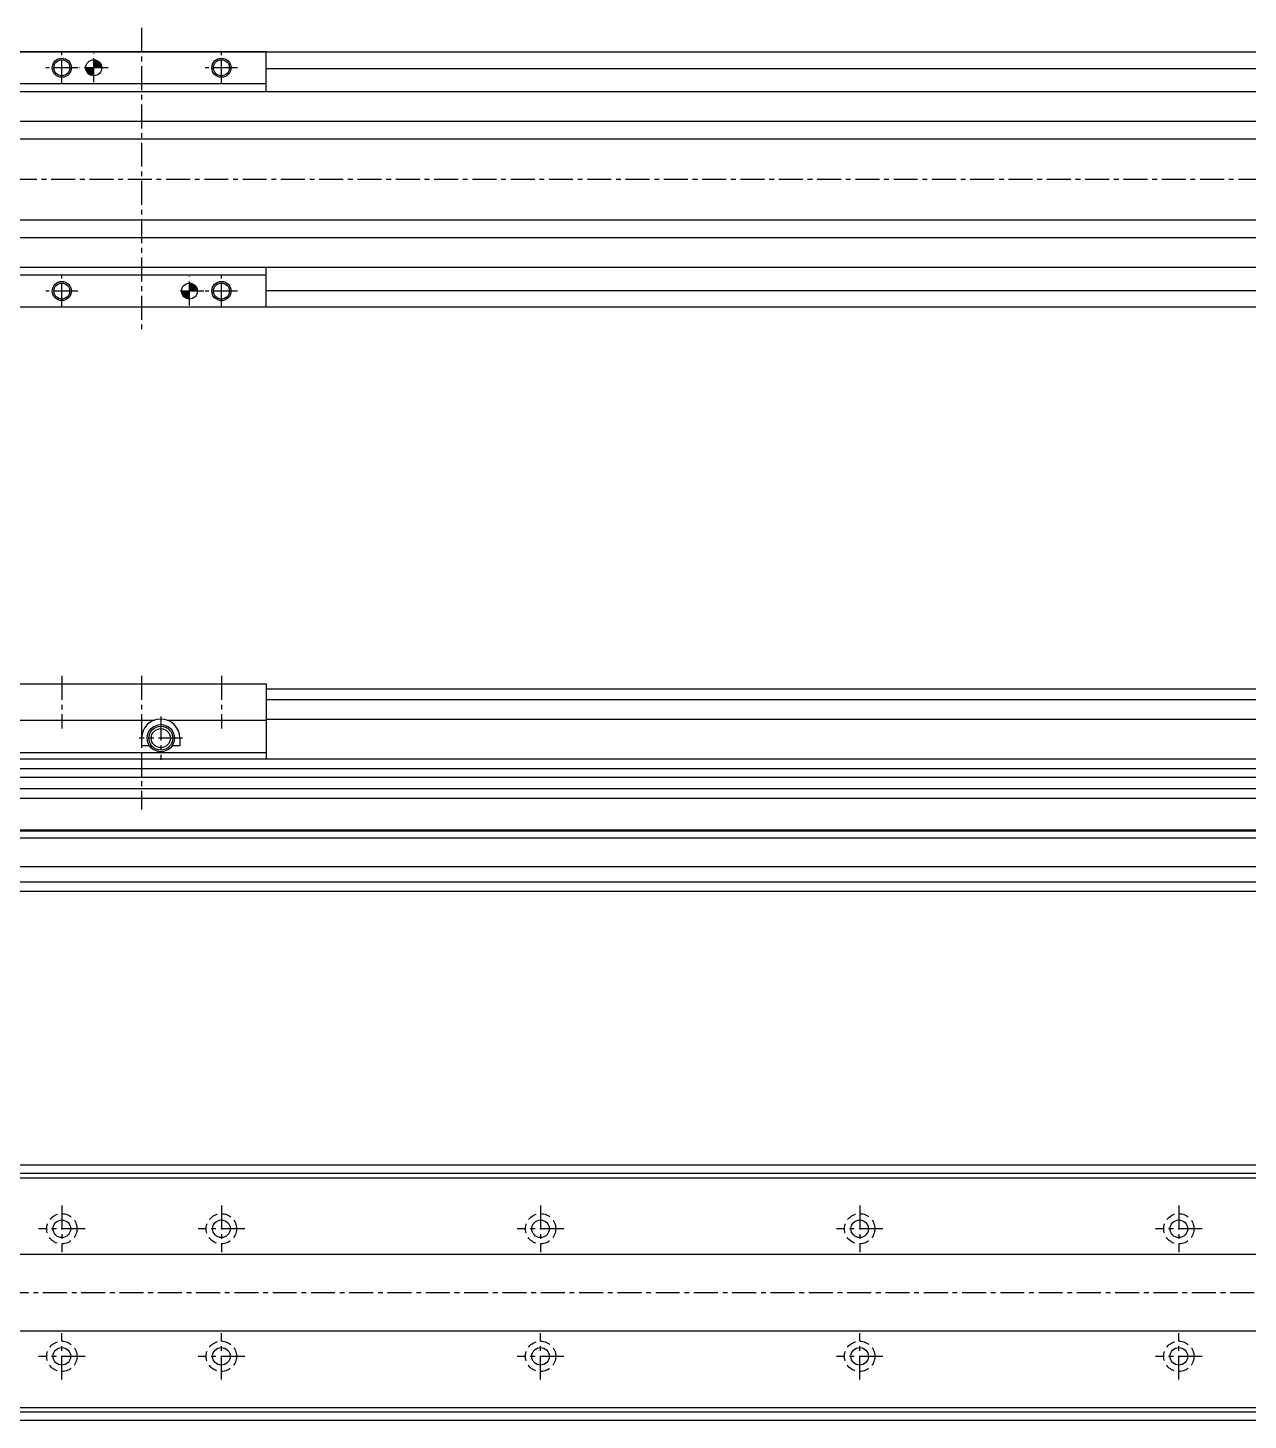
# Model space of a CAD drawing. Extents: x -693 to 750, y 35 to 506.
# Drawn here: x -333.1 to 49.3, y 69.3 to 505.8 of the extents above; entities that cross this region are included whole.
import ezdxf

# ---------------------------------------------------------------- set-up
doc = ezdxf.new("R2010")
doc.units = 0
doc.linetypes.add('CENTER', pattern=[12, 7.5, -1.5, 1.5, -1.5])
doc.linetypes.add('DASHED', pattern=[4.5, 3, -1.5])
doc.layers.get('0').update_dxf_attribs({"linetype": 'CONTINUOUS'})
doc.layers.add('CENTER', color=1, linetype='CENTER')

# ---------------------------------------------------------------- blocks, each defined once
blk = doc.blocks.new('*X3')
at = {"color": 0}
for p, q in [((-282.42, 425.76), (-282.42, 425.76)), ((-282.42, 425.53), (-282.2, 425.75)), ((-282.42, 425.31), (-282.01, 425.73)), ((-282.42, 425.09), (-281.82, 425.69)), ((-282.42, 424.86), (-281.65, 425.64)), ((-282.42, 424.64), (-281.48, 425.58)), ((-282.42, 424.42), (-281.33, 425.51)), ((-282.42, 424.19), (-281.18, 425.43)), ((-282.42, 423.97), (-281.04, 425.35)), ((-282.42, 423.75), (-280.91, 425.26)), ((-282.42, 423.52), (-280.79, 425.16)), ((-282.42, 423.3), (-280.67, 425.05)), ((-282.23, 423.26), (-280.56, 424.94)), ((-282.01, 423.26), (-280.46, 424.81)), ((-281.79, 423.26), (-280.37, 424.69)), ((-281.56, 423.26), (-280.28, 424.55)), ((-281.34, 423.26), (-280.2, 424.41)), ((-281.12, 423.26), (-280.13, 424.25)), ((-280.89, 423.26), (-280.06, 424.09)), ((-280.67, 423.26), (-280.01, 423.92)), ((-280.45, 423.26), (-279.97, 423.74)), ((-280.22, 423.26), (-279.94, 423.55)), ((-284.92, 423.26), (-284.92, 423.26)), ((-284.91, 423.04), (-284.69, 423.26)), ((-284.89, 422.85), (-284.47, 423.26)), ((-284.85, 422.66), (-284.25, 423.26)), ((-284.8, 422.49), (-284.02, 423.26)), ((-284.74, 422.32), (-283.8, 423.26)), ((-284.67, 422.17), (-283.58, 423.26)), ((-284.59, 422.02), (-283.35, 423.26)), ((-284.51, 421.88), (-283.13, 423.26)), ((-284.42, 421.75), (-282.9, 423.26)), ((-284.32, 421.63), (-282.68, 423.26)), ((-284.21, 421.51), (-282.46, 423.26)), ((-284.09, 421.4), (-282.42, 423.08)), ((-283.97, 421.3), (-282.42, 422.85)), ((-283.84, 421.21), (-282.42, 422.63)), ((-283.71, 421.12), (-282.42, 422.4)), ((-283.56, 421.04), (-282.42, 422.18)), ((-283.41, 420.97), (-282.42, 421.96)), ((-283.25, 420.91), (-282.42, 421.73)), ((-283.08, 420.85), (-282.42, 421.51)), ((-282.9, 420.81), (-282.42, 421.29)), ((-282.71, 420.78), (-282.42, 421.06)), ((-282.5, 420.77), (-282.42, 420.84)), ((-280, 423.26), (-279.92, 423.34))]:
    blk.add_line(p, q, dxfattribs=at)
blk = doc.blocks.new('*X4')
at = {"color": 0}
for p, q in [((-314.92, 493.21), (-314.87, 493.26)), ((-314.91, 493), (-314.65, 493.26)), ((-314.88, 492.81), (-314.42, 493.26)), ((-314.84, 492.62), (-314.2, 493.26)), ((-314.79, 492.45), (-313.98, 493.26)), ((-314.73, 492.29), (-313.75, 493.26)), ((-314.65, 492.14), (-313.53, 493.26)), ((-314.58, 491.99), (-313.3, 493.26)), ((-314.49, 491.86), (-313.08, 493.26)), ((-314.39, 491.73), (-312.86, 493.26)), ((-314.29, 491.6), (-312.63, 493.26)), ((-314.18, 491.49), (-312.42, 493.25)), ((-312.42, 495.71), (-312.37, 495.76)), ((-312.42, 495.49), (-312.16, 495.75)), ((-312.42, 495.26), (-311.96, 495.72)), ((-312.42, 495.04), (-311.78, 495.68)), ((-312.42, 494.82), (-311.61, 495.63)), ((-312.42, 494.59), (-311.45, 495.57)), ((-312.42, 494.37), (-311.3, 495.5)), ((-312.42, 494.15), (-311.15, 495.42)), ((-312.42, 493.92), (-311.02, 495.33)), ((-312.42, 493.7), (-310.89, 495.24)), ((-312.42, 493.47), (-310.76, 495.13)), ((-312.41, 493.26), (-310.65, 495.03)), ((-312.19, 493.26), (-310.54, 494.91)), ((-311.96, 493.26), (-310.44, 494.79)), ((-311.74, 493.26), (-310.35, 494.66)), ((-311.52, 493.26), (-310.26, 494.52)), ((-311.29, 493.26), (-310.18, 494.37)), ((-311.07, 493.26), (-310.11, 494.22)), ((-310.84, 493.26), (-310.05, 494.06)), ((-310.62, 493.26), (-310, 493.88)), ((-310.4, 493.26), (-309.96, 493.7)), ((-310.17, 493.26), (-309.93, 493.5)), ((-309.95, 493.26), (-309.92, 493.29)), ((-314.07, 491.38), (-312.42, 493.03)), ((-313.95, 491.28), (-312.42, 492.8)), ((-313.82, 491.19), (-312.42, 492.58)), ((-313.68, 491.1), (-312.42, 492.36)), ((-313.53, 491.02), (-312.42, 492.13)), ((-313.38, 490.95), (-312.42, 491.91)), ((-313.22, 490.89), (-312.42, 491.69)), ((-313.04, 490.84), (-312.42, 491.46)), ((-312.86, 490.8), (-312.42, 491.24)), ((-312.66, 490.78), (-312.42, 491.02)), ((-312.45, 490.76), (-312.42, 490.79))]:
    blk.add_line(p, q, dxfattribs=at)

msp = doc.modelspace()

# ---------------------------------------------------------------- linework, layer by layer
at = {"color": 7, "linetype": 'CONTINUOUS'}
for p, q in [((-504.42, 498.26), (735.58, 498.26)), ((-258.42, 498.26), (-336.42, 498.26)), ((-258.42, 485.76), (-258.42, 498.26)), ((-258.42, 493.06), (735.58, 493.06)), ((-504.42, 485.76), (735.58, 485.76)), ((-258.42, 488.26), (-336.42, 488.26)), ((-258.42, 485.76), (735.58, 485.76)), ((-504.42, 476.53), (735.58, 476.53)), ((-504.42, 471), (735.58, 471)), ((-504.42, 445.53), (735.58, 445.53)), ((-504.42, 439.99), (735.58, 439.99)), ((-502.42, 430.76), (737.58, 430.76)), ((-258.42, 428.26), (-336.42, 428.26)), ((-258.42, 430.76), (735.58, 430.76)), ((-258.42, 418.26), (-258.42, 430.76)), ((-258.42, 423.46), (735.58, 423.46)), ((-504.42, 418.26), (735.58, 418.26)), ((-336.42, 418.26), (-258.42, 418.26)), ((-336.42, 300.09), (-258.42, 300.09)), ((-258.42, 300.09), (-258.42, 276.59)), ((-258.42, 298.59), (735.58, 298.59)), ((-258.42, 295.23), (735.58, 295.23)), ((-336.42, 288.72), (-293.5, 288.72)), ((-289.35, 288.72), (-258.42, 288.72)), ((-258.42, 289.09), (735.58, 289.09)), ((-297.42, 283.09), (-297.42, 280.84)), ((-297.42, 280.84), (-295.03, 280.84)), ((-287.82, 280.84), (-285.42, 280.84)), ((-285.42, 283.09), (-285.42, 280.84)), ((-504.42, 276.59), (735.58, 276.59)), ((-336.42, 278.59), (-258.42, 278.59)), ((-504.42, 273.59), (735.58, 273.59)), ((-504.42, 270.84), (735.58, 270.84)), ((-504.42, 267.34), (735.58, 267.34)), ((-504.42, 264.32), (735.58, 264.32)), ((-504.42, 254.39), (735.58, 254.39)), ((-504.42, 254.09), (735.58, 254.09)), ((-504.42, 251.85), (735.58, 251.85)), ((-504.42, 242.85), (735.58, 242.85)), ((-504.42, 238.09), (735.58, 238.09)), ((-504.42, 235.09), (735.58, 235.09)), ((-504.42, 149.3), (735.58, 149.3)), ((-504.42, 146.7), (735.58, 146.7)), ((-504.42, 145.3), (735.58, 145.3)), ((-504.42, 121.3), (735.58, 121.3)), ((-504.42, 97.3), (735.58, 97.3)), ((-504.42, 73.3), (735.58, 73.3)), ((-504.42, 71.9), (735.58, 71.9)), ((-504.42, 69.3), (735.58, 69.3))]:
    msp.add_line(p, q, dxfattribs=at)
for centre, radius in [((-322.42, 493.26), 3), ((-322.42, 493.26), 2.5), ((-312.42, 493.26), 2.5), ((-272.42, 493.26), 3), ((-272.42, 493.26), 2.5), ((-322.42, 423.26), 3), ((-322.42, 423.26), 2.5), ((-282.42, 423.26), 2.5), ((-272.42, 423.26), 3), ((-272.42, 423.26), 2.5), ((-291.42, 283.09), 4.25), ((-291.42, 283.09), 3.75), ((-291.42, 283.09), 3), ((-322.42, 129.3), 2.75), ((-272.42, 129.3), 2.75), ((-172.42, 129.3), 2.75), ((-72.42, 129.3), 2.75), ((27.58, 129.3), 2.75), ((-322.42, 89.3), 2.75), ((-272.42, 89.3), 2.75), ((-172.42, 89.3), 2.75), ((-72.42, 89.3), 2.75), ((27.58, 89.3), 2.75)]:
    msp.add_circle(centre, radius, dxfattribs=at)
at = {"color": 3, "linetype": 'DASHED'}
for centre in [(-322.42, 129.3), (-272.42, 129.3), (-172.42, 129.3), (-72.42, 129.3), (27.58, 129.3), (-322.42, 89.3), (-272.42, 89.3), (-172.42, 89.3), (-72.42, 89.3), (27.58, 89.3)]:
    msp.add_circle(centre, 4.75, dxfattribs=at)
at = {"color": 7, "linetype": 'CONTINUOUS'}
msp.add_arc((-291.42, 283.09), 6, 0, 180, dxfattribs=at)
at = {"layer": 'CENTER', "color": 1, "linetype": 'CENTER'}
for p, q in [((-297.42, 505.76), (-297.42, 410.76)), ((-322.42, 488.22), (-322.42, 498.3)), ((-312.42, 488.72), (-312.42, 497.8)), ((-272.42, 488.22), (-272.42, 498.3)), ((-317.38, 493.26), (-327.46, 493.26)), ((-307.88, 493.26), (-316.96, 493.26)), ((-267.38, 493.26), (-277.46, 493.26)), ((749.74, 458.26), (-541.84, 458.26)), ((-322.42, 418.22), (-322.42, 428.3)), ((-282.42, 418.72), (-282.42, 427.8)), ((-272.42, 418.22), (-272.42, 428.3)), ((-317.38, 423.26), (-327.46, 423.26)), ((-277.88, 423.26), (-286.96, 423.26)), ((-267.38, 423.26), (-277.46, 423.26)), ((-322.42, 302.59), (-322.42, 286.13)), ((-297.42, 302.59), (-297.42, 260.71)), ((-272.42, 302.59), (-272.42, 286.13)), ((-291.42, 289.88), (-291.42, 276.3)), ((-284.63, 283.09), (-298.21, 283.09)), ((-322.42, 136.59), (-322.42, 122.01)), ((-272.42, 136.59), (-272.42, 122.01)), ((-172.42, 136.59), (-172.42, 122.01)), ((-72.42, 136.59), (-72.42, 122.01)), ((27.58, 136.59), (27.58, 122.01)), ((-315.13, 129.3), (-329.71, 129.3)), ((-265.13, 129.3), (-279.71, 129.3)), ((-165.13, 129.3), (-179.71, 129.3)), ((-65.13, 129.3), (-79.71, 129.3)), ((34.87, 129.3), (20.29, 129.3)), ((-544.34, 109.3), (746.8, 109.3)), ((-322.42, 82.01), (-322.42, 96.59)), ((-272.42, 82.01), (-272.42, 96.59)), ((-172.42, 82.01), (-172.42, 96.59)), ((-72.42, 82.01), (-72.42, 96.59)), ((27.58, 82.01), (27.58, 96.59)), ((-315.13, 89.3), (-329.71, 89.3)), ((-265.13, 89.3), (-279.71, 89.3)), ((-165.13, 89.3), (-179.71, 89.3)), ((-65.13, 89.3), (-79.71, 89.3)), ((34.87, 89.3), (20.29, 89.3))]:
    msp.add_line(p, q, dxfattribs=at)

# ---------------------------------------------------------------- block references
at = {"color": 7, "linetype": 'CONTINUOUS'}
for name in ['*X4', '*X3']:
    msp.add_blockref(name, (0, 0), dxfattribs=at)

doc.saveas('drawing.dxf')
